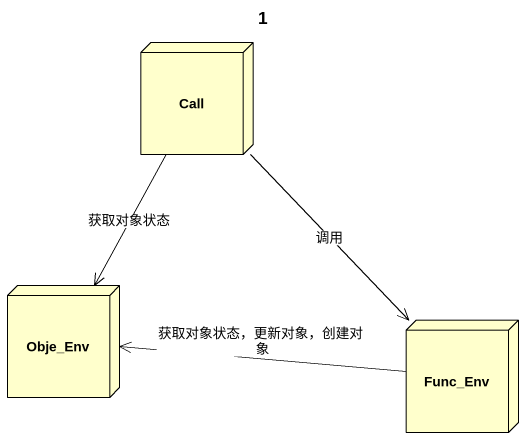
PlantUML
@startuml
title 1
node Call
node Obje_Env
node Func_Env
Call --> Obje_Env : 获取对象状态
Call --> Func_Env : 调用
Func_Env -left-> Obje_Env : 获取对象状态，更新对象，创建对象
@enduml
